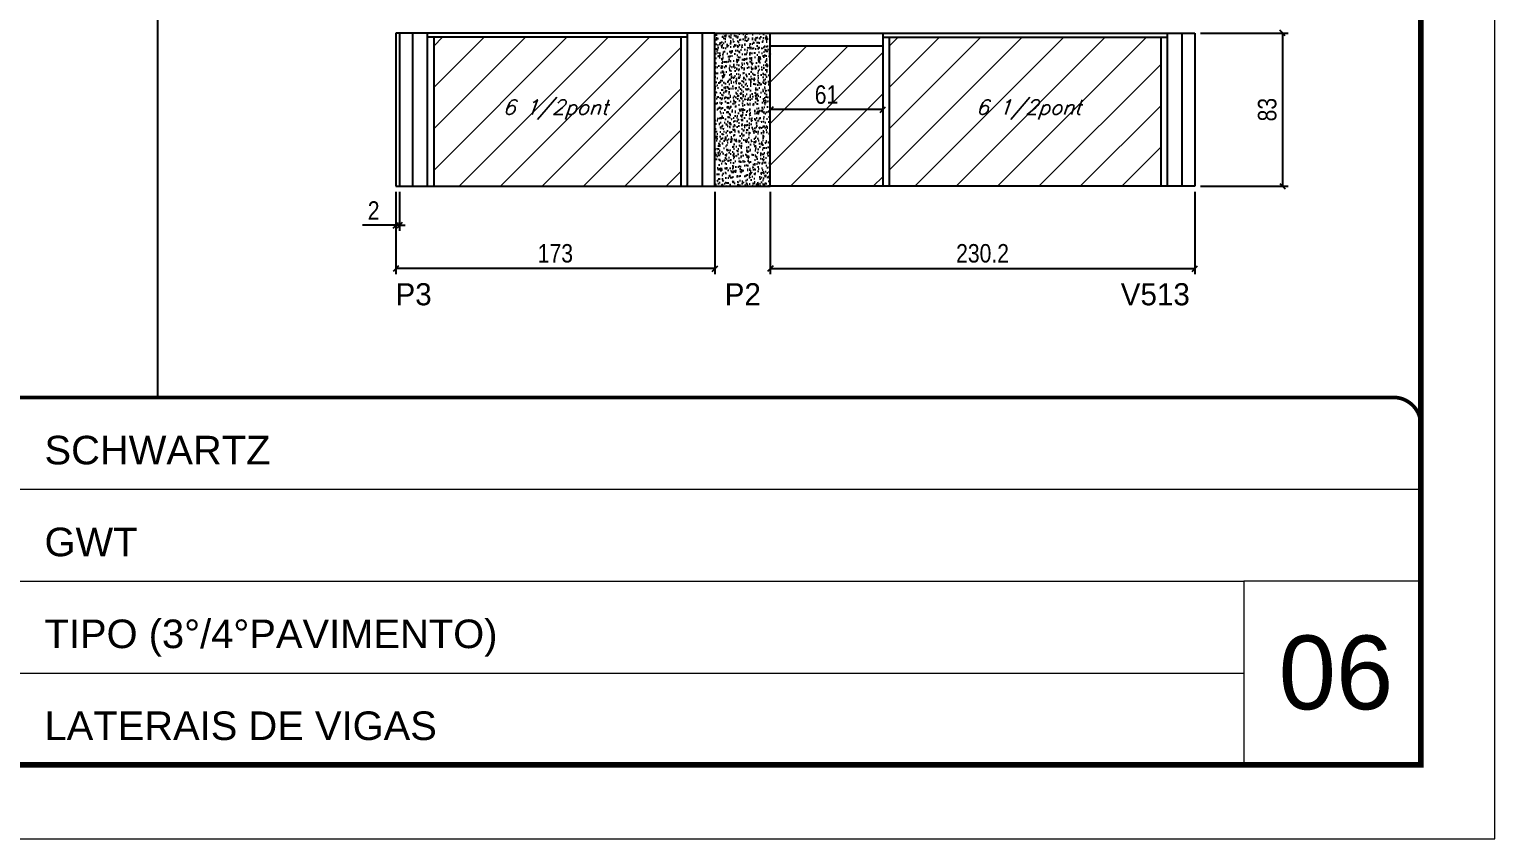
# Model space of a CAD drawing. Extents: x 13154 to 22413, y 1253 to 30260.
# Drawn here: x 15443 to 16238, y 27671 to 28109 of the extents above; entities that cross this region are included whole.
import ezdxf

# ---------------------------------------------------------------- set-up
doc = ezdxf.new("R2010")
doc.units = 0
doc.linetypes.add('CONTINUO', pattern=[0])
doc.linetypes.add('DASHED', pattern=[0.75, 0.5, -0.25])
for name, color, linetype in [('5', 5, 'Continuous'), ('COTA', 241, 'Continuous'), ('Painéis', 200, 'Continuous'), ('SARR_2.2x7', 40, 'Continuous'), ('SARR_3.5x7', 81, 'Continuous'), ('texto', 7, 'Continuous')]:
    doc.layers.add(name, color=color, linetype=linetype)
for name, color, linetype, lineweight in [('CARIMBO', 255, 'Continuous', 9), ('Folhas', 255, 'Continuous', 9), ('Hachura', 251, 'Continuous', 9), ('SARRAFO DE PRESSAO', 251, 'DASHED', 9)]:
    doc.layers.add(name, color=color, linetype=linetype, lineweight=lineweight)
doc.styles.add('ARIAL', font='arial.ttf')
doc.styles.add('COTA TECNICA', font='techl___.ttf', dxfattribs={"height": 10})
doc.styles.add('Romans', font='romans.shx')
doc.styles.add('ROMAS860', font='ROMAS860.SHX')
doc.dimstyles.new('PAINEL', dxfattribs={"dimtxt": 10, "dimasz": 3, "dimexe": 3, "dimexo": 3, "dimgap": 3, "dimtad": 1, "dimdec": 1, "dimzin": 12, "dimdsep": 46, "dimtxsty": 'COTA TECNICA', "dimblk1": 'OBLIQUE', "dimblk2": 'OBLIQUE', "dimsah": 1, "dimcen": 0.9, "dimclrd": 4, "dimclre": 4, "dimclrt": 240, "dimadec": 1, "dimazin": 3, "dimtfac": 1, "dimtdec": 1, "dimtmove": 0, "dimatfit": 3, "dimfxl": 1, "dimtolj": 1, "dimtzin": 12, "dimarcsym": 0})

# ---------------------------------------------------------------- blocks, each defined once
blk = doc.blocks.new('9999999999')
at = {"color": 30, "linetype": 'CONTINUO'}
for p, q in [((98564.56, 34379.64), (99583.98, 34379.64)), ((98564.56, 34329.83), (99487.98, 34329.83)), ((99583.98, 34329.83), (99487.98, 34329.83)), ((99487.98, 34329.83), (99487.98, 34230.21)), ((98564.56, 34280.02), (99487.98, 34280.02))]:
    blk.add_line(p, q, dxfattribs=at)
at = {"color": 30, "linetype": 'CONTINUO', "const_width": 2}
blk.add_lwpolyline([(99583.98, 34230.21), (99583.98, 34414.45, 0.414214), (99568.98, 34429.45), (98228.98, 34429.45, 0.414214), (98213.98, 34414.45), (98213.98, 34245.21, 0.414214), (98228.98, 34230.21), (99583.98, 34230.21)], format="xyb", dxfattribs=at)
at = {"layer": 'Folhas'}
blk.add_lwpolyline([(98138.98, 34190.21), (99623.98, 34190.21), (99623.98, 35240.21), (98138.98, 35240.21)], close=True, dxfattribs=at)
at = {"layer": 'Folhas', "color": 30, "const_width": 3}
blk.add_lwpolyline([(98213.98, 34230.21), (99583.98, 34230.21), (99583.98, 35200.21), (98213.98, 35200.21)], close=True, dxfattribs=at)
at = {"color": 7, "linetype": 'Continuous', "ltscale": 5, "style": 'ARIAL'}
for s, height, p in [('SCHWARTZ', 15.483, (98837.68, 34393.13)), ('GWT', 15.483, (98837.68, 34343.32)), ('TIPO (3°/4°PAVIMENTO)', 15.4829, (98837.68, 34293.51)), ('LATERAIS DE VIGAS', 15.4829, (98837.68, 34243.7))]:
    blk.add_text(s, height=height, dxfattribs=at).set_placement(p)
blk = doc.blocks.new('_Oblique')
at = {"color": 0, "linetype": 'ByBlock', "lineweight": -2}
blk.add_line((-0.5, -0.5), (0.5, 0.5), dxfattribs=at)
blk = doc.blocks.new('*D35')
at = {"layer": 'COTA', "color": 4, "linetype": 'ByBlock', "lineweight": -2, "transparency": 16777216}
for p, q in [((15642.09, 28021.3), (15642.09, 27976.64)), ((15815.09, 28021.3), (15815.09, 27976.64)), ((15815.09, 27979.64), (15642.09, 27979.64))]:
    blk.add_line(p, q, dxfattribs=at)
at = {"layer": 'Defpoints', "color": 0, "linetype": 'ByBlock', "transparency": 16777216}
for p in [(15642.09, 28024.3), (15815.09, 28024.3), (15642.09, 27979.64)]:
    blk.add_point(p, dxfattribs=at)
at = {"layer": 'COTA', "color": 4, "linetype": 'ByBlock', "lineweight": -2, "transparency": 16777216, "xscale": 3, "yscale": 3, "zscale": 3, "rotation": 180}
blk.add_blockref('_Oblique', (15642.09, 27979.64), dxfattribs=at)
at = {"layer": 'COTA', "color": 4, "linetype": 'ByBlock', "lineweight": -2, "transparency": 16777216, "xscale": 3, "yscale": 3, "zscale": 3}
blk.add_blockref('_Oblique', (15815.09, 27979.64), dxfattribs=at)
at = {"layer": 'COTA', "color": 240, "linetype": 'ByBlock', "transparency": 16777216, "insert": (15728.59, 27987.86), "char_height": 10, "attachment_point": 5, "style": 'COTA TECNICA'}
blk.add_mtext('\\A1;173', dxfattribs=at)
blk = doc.blocks.new('*D36')
at = {"layer": 'COTA', "color": 4, "linetype": 'ByBlock', "lineweight": -2, "transparency": 16777216}
for p, q in [((15845.09, 28021.3), (15845.09, 27976.64)), ((16075.29, 28021.3), (16075.29, 27976.64)), ((15845.09, 27979.64), (16075.29, 27979.64))]:
    blk.add_line(p, q, dxfattribs=at)
at = {"layer": 'Defpoints', "color": 0, "linetype": 'ByBlock', "transparency": 16777216}
for p in [(15845.09, 28024.3), (16075.29, 28024.3), (16075.29, 27979.64)]:
    blk.add_point(p, dxfattribs=at)
at = {"layer": 'COTA', "color": 4, "linetype": 'ByBlock', "lineweight": -2, "transparency": 16777216, "xscale": 3, "yscale": 3, "zscale": 3, "rotation": 180}
blk.add_blockref('_Oblique', (15845.09, 27979.64), dxfattribs=at)
at = {"layer": 'COTA', "color": 4, "linetype": 'ByBlock', "lineweight": -2, "transparency": 16777216, "xscale": 3, "yscale": 3, "zscale": 3}
blk.add_blockref('_Oblique', (16075.29, 27979.64), dxfattribs=at)
at = {"layer": 'COTA', "color": 240, "linetype": 'ByBlock', "transparency": 16777216, "insert": (15960.19, 27987.86), "char_height": 10, "attachment_point": 5, "style": 'COTA TECNICA'}
blk.add_mtext('\\A1;230.2', dxfattribs=at)
blk = doc.blocks.new('*D37')
at = {"layer": 'COTA', "color": 4, "linetype": 'ByBlock', "lineweight": -2, "transparency": 16777216}
for p, q in [((15906.09, 28065.8), (15845.09, 28065.8)), ((15906.09, 28062.8), (15906.09, 28062.8))]:
    blk.add_line(p, q, dxfattribs=at)
at = {"layer": 'Defpoints', "color": 0, "linetype": 'ByBlock', "transparency": 16777216}
for p in [(15845.09, 28065.8), (15845.09, 28065.8), (15906.09, 28065.8)]:
    blk.add_point(p, dxfattribs=at)
at = {"layer": 'COTA', "color": 4, "linetype": 'ByBlock', "lineweight": -2, "transparency": 16777216, "xscale": 3, "yscale": 3, "zscale": 3, "rotation": 180}
blk.add_blockref('_Oblique', (15845.09, 28065.8), dxfattribs=at)
at = {"layer": 'COTA', "color": 4, "linetype": 'ByBlock', "lineweight": -2, "transparency": 16777216, "xscale": 3, "yscale": 3, "zscale": 3}
blk.add_blockref('_Oblique', (15906.09, 28065.8), dxfattribs=at)
at = {"layer": 'COTA', "color": 240, "linetype": 'ByBlock', "transparency": 16777216, "insert": (15875.59, 28073.9), "char_height": 10, "attachment_point": 5, "style": 'COTA TECNICA'}
blk.add_mtext('\\A1;61', dxfattribs=at)
blk = doc.blocks.new('*D38')
at = {"layer": 'COTA', "color": 4, "lineweight": -2, "transparency": 16777216}
for p, q in [((16078.29, 28107.3), (16125.81, 28107.3)), ((16122.81, 28107.3), (16122.81, 28024.3)), ((16078.29, 28024.3), (16125.81, 28024.3))]:
    blk.add_line(p, q, dxfattribs=at)
at = {"layer": 'Defpoints', "color": 0, "transparency": 16777216}
for p in [(16075.29, 28107.3), (16075.29, 28024.3), (16122.81, 28024.3)]:
    blk.add_point(p, dxfattribs=at)
at = {"layer": 'COTA', "color": 4, "lineweight": -2, "transparency": 16777216, "xscale": 3, "yscale": 3, "zscale": 3}
for p, rotation in [((16122.81, 28107.3), 90), ((16122.81, 28024.3), 270)]:
    blk.add_blockref('_Oblique', p, dxfattribs=dict(at, rotation=rotation))
at = {"layer": 'COTA', "color": 240, "transparency": 16777216, "insert": (16114.57, 28065.8), "char_height": 10, "attachment_point": 5, "rotation": 90, "style": 'COTA TECNICA'}
blk.add_mtext('\\A1;83', dxfattribs=at)
blk = doc.blocks.new('*D25')
at = {"layer": 'COTA', "color": 4, "lineweight": -2, "transparency": 16777216}
for p, q in [((15642.09, 28021.3), (15642.09, 28000.13)), ((15644.09, 28021.3), (15644.09, 28000.13)), ((15642.09, 28003.13), (15623.98, 28003.13)), ((15644.09, 28003.13), (15642.09, 28003.13)), ((15644.09, 28003.13), (15647.09, 28003.13))]:
    blk.add_line(p, q, dxfattribs=at)
at = {"layer": 'Defpoints', "color": 0, "transparency": 16777216}
for p in [(15642.09, 28024.3), (15644.09, 28024.3), (15642.09, 28003.13)]:
    blk.add_point(p, dxfattribs=at)
at = {"layer": 'COTA', "color": 4, "lineweight": -2, "transparency": 16777216, "xscale": 3, "yscale": 3, "zscale": 3}
blk.add_blockref('_Oblique', (15642.09, 28003.13), dxfattribs=at)
at = {"layer": 'COTA', "color": 4, "lineweight": -2, "transparency": 16777216, "xscale": 3, "yscale": 3, "zscale": 3, "rotation": 180}
blk.add_blockref('_Oblique', (15644.09, 28003.13), dxfattribs=at)
at = {"layer": 'COTA', "color": 240, "transparency": 16777216, "insert": (15630.04, 28011.13), "char_height": 10, "attachment_point": 5, "style": 'COTA TECNICA'}
blk.add_mtext('\\A1;2', dxfattribs=at)

msp = doc.modelspace()

# ---------------------------------------------------------------- hatches: boundary and pattern name
at = {"layer": 'COTA'}
h = msp.add_hatch(dxfattribs=at)
h.set_pattern_fill('AR-CONC', color=256, scale=0.03)
h.set_pattern_definition([(50, (0, 8.391), (5.4655401, -0.47817257), [0.5715, -6.2865]), (355, (0, 8.391), (-1.0573026, 5.7317054), [0.4572, -5.0292175]), (100.451445, (0.4555, 8.3514), (4.4082374, 5.2535326), [0.4857003, -5.3427073]), (46.1842, (0, 9.915), (8.1323712, -1.2612698), [0.85725, -9.42975]), (96.635558, (0.678, 9.81), (7.122124, 7.4227837), [0.7285507, -8.0140682]), (351.18415, (0, 9.915), (7.122124, 7.4227837), [0.685799, -7.543792]), (21, (0.762, 9.534), (4.54843174, -3.06795595), [0.5715, -6.2865]), (326, (0.762, 9.534), (1.85406085, 5.525639), [0.4572, -5.0292]), (71.451445, (1.141, 9.2786), (6.4024926, 2.4576831), [0.4857003, -5.3426981]), (37.5, (0, 8.3912), (0.0926581, 2.53665117), [0, -4.96824, 0, -5.1054, 0, -5.04825]), (7.5, (0, 8.3912), (2.00458988, 3.00541724), [0, -2.91084, 0, -4.85394, 0, -1.92405]), (327.5, (-1.6993, 8.3912), (4.06771786, -0.17186232), [0, -1.905, 0, -5.9436, 0, -7.8867]), (317.5, (-2.4613, 8.3912), (4.44387544, 0.76279473), [0, -2.4765, 0, -3.94716, 0, -5.6007])])
h.paths.add_polyline_path([(15845.09, 28107.3), (15815.09, 28107.3), (15815.09, 28024.3), (15845.09, 28024.3)])
at = {"layer": 'Hachura', "linetype": 'ByBlock'}
h = msp.add_hatch(dxfattribs=at)
h.set_pattern_fill('ANSI31', color=256, scale=5)
h.paths.add_polyline_path([(15796.59, 28105.1), (15662.59, 28105.1), (15662.59, 28024.3), (15796.59, 28024.3)])
h = msp.add_hatch(dxfattribs=at)
h.set_pattern_fill('ANSI31', color=256, scale=5)
h.paths.add_polyline_path([(15906.09, 28100.3), (15845.09, 28100.3), (15845.09, 28024.3), (15906.09, 28024.3)])
h.paths.add_polyline_path([(16056.79, 28024.3), (16056.79, 28105.1), (15909.59, 28105.1), (15909.59, 28024.3)])

# ---------------------------------------------------------------- linework, layer by layer
at = {"layer": 'COTA'}
for p, q in [((15512.88, 28680.6), (15512.88, 27909.84)), ((15815.09, 28107.3), (15845.09, 28107.3)), ((15815.09, 28024.3), (15845.09, 28024.3))]:
    msp.add_line(p, q, dxfattribs=at)
at = {"layer": 'COTA', "linetype": 'ByBlock'}
for p, q in [((15800.09, 28107.3), (15800.09, 28024.3)), ((15906.09, 28107.3), (15906.09, 28024.3))]:
    msp.add_line(p, q, dxfattribs=at)
at = {"layer": 'Painéis', "linetype": 'Continuous'}
for p, q in [((15815.09, 28107.3), (15642.09, 28107.3)), ((15642.09, 28107.3), (15642.09, 28024.3)), ((15644.09, 28107.3), (15644.09, 28024.3)), ((15815.09, 28024.3), (15815.09, 28107.3)), ((15845.09, 28024.3), (15845.09, 28107.3)), ((15845.09, 28107.3), (16075.29, 28107.3)), ((16075.29, 28107.3), (16075.29, 28024.3)), ((15642.09, 28024.3), (15815.09, 28024.3)), ((16075.29, 28024.3), (15845.09, 28024.3))]:
    msp.add_line(p, q, dxfattribs=at)
at = {"layer": 'SARR_2.2x7', "linetype": 'Continuous'}
for p, q in [((15651.09, 28107.3), (15651.09, 28024.3)), ((15800.09, 28105.1), (15659.09, 28105.1)), ((15808.09, 28107.3), (15808.09, 28024.3)), ((15906.09, 28105.1), (16060.29, 28105.1)), ((16068.29, 28107.3), (16068.29, 28024.3)), ((15906.09, 28100.3), (15845.09, 28100.3))]:
    msp.add_line(p, q, dxfattribs=at)
at = {"layer": 'SARR_3.5x7'}
for p, q in [((15659.09, 28107.3), (15659.09, 28024.3)), ((15662.59, 28105.1), (15662.59, 28024.3)), ((15796.59, 28105.1), (15796.59, 28024.3)), ((15909.59, 28105.1), (15909.59, 28024.3)), ((16056.79, 28105.1), (16056.79, 28024.3)), ((16060.29, 28107.3), (16060.29, 28024.3))]:
    msp.add_line(p, q, dxfattribs=at)

# ---------------------------------------------------------------- block references
at = {"layer": 'SARRAFO DE PRESSAO', "color": 6, "linetype": 'ByBlock'}
msp.add_blockref('9999999999', (-83386.1, -6519.61), dxfattribs=at)

# ---------------------------------------------------------------- texts
at = {"layer": '5', "linetype": 'Continuous', "style": 'ROMAS860'}
for s, p in [('P3', (15641.88, 27959.74)), ('P2', (15820.38, 27959.74)), ('V513', (16035.11, 27959.74))]:
    msp.add_text(s, height=12, rotation=359.99996, dxfattribs=at).set_placement(p)
at = {"layer": 'CARIMBO', "style": 'ARIAL'}
msp.add_text('06', height=40, dxfattribs=at).set_placement((16120.74, 27740.74))
at = {"layer": 'texto', "color": 2, "char_height": 8, "attachment_point": 5, "style": 'Romans'}
for insert in [(15728.59, 28065.8), (15985.19, 28065.8)]:
    msp.add_mtext('{\\Q19;\\C256;6 1/2pont}', dxfattribs=dict(at, insert=insert))

# ---------------------------------------------------------------- dimensions: what is measured, and where the dimension line sits
at = {"layer": 'COTA'}
dim = msp.add_linear_dim(base=(16122.81, 28024.3), p1=(16075.29, 28107.3), p2=(16075.29, 28024.3), angle=90, dimstyle='PAINEL', dxfattribs=at)
dim.commit()
dim.dimension.update_dxf_attribs({"geometry": '*D38', "text_midpoint": (16114.57, 28065.8)})
at = {"layer": 'COTA', "linetype": 'ByBlock'}
for base, p1, p2, picture, middle in [((15845.09, 28065.8), (15906.09, 28065.8), (15845.09, 28065.8), '*D37', (15875.59, 28073.9)), ((16075.29, 27979.64), (15845.09, 28024.3), (16075.29, 28024.3), '*D36', (15960.19, 27987.86))]:
    dim = msp.add_linear_dim(base=base, p1=p1, p2=p2, angle=180, dimstyle='PAINEL', dxfattribs=at)
    dim.commit()
    dim.dimension.update_dxf_attribs({"geometry": picture, "text_midpoint": middle})
at = {"layer": 'COTA'}
dim = msp.add_linear_dim(base=(15642.09, 28003.13), p1=(15644.09, 28024.3), p2=(15642.09, 28024.3), dimstyle='PAINEL', dxfattribs=at)
dim.commit()
dim.dimension.update_dxf_attribs({"geometry": '*D25', "text_midpoint": (15630.04, 28011.13)})
at = {"layer": 'COTA', "linetype": 'ByBlock'}
dim = msp.add_linear_dim(base=(15642.09, 27979.64), p1=(15815.09, 28024.3), p2=(15642.09, 28024.3), dimstyle='PAINEL', dxfattribs=at)
dim.commit()
dim.dimension.update_dxf_attribs({"geometry": '*D35', "text_midpoint": (15728.59, 27987.86)})

doc.saveas('drawing.dxf')
